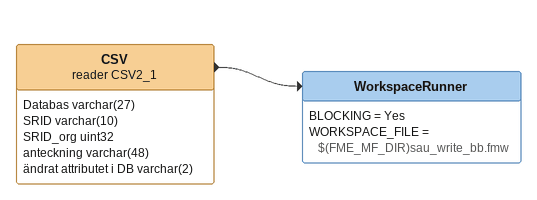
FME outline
CSV (reader CSV2_1)
    attributes: Databas varchar(27), SRID varchar(10), SRID_org uint32, anteckning varchar(48), ändrat attributet i DB varchar(2)
    -> WorkspaceRunner
WorkspaceRunner
    BLOCKING = Yes
    WORKSPACE_FILE = $(FME_MF_DIR)sau_write_bb.fmw
